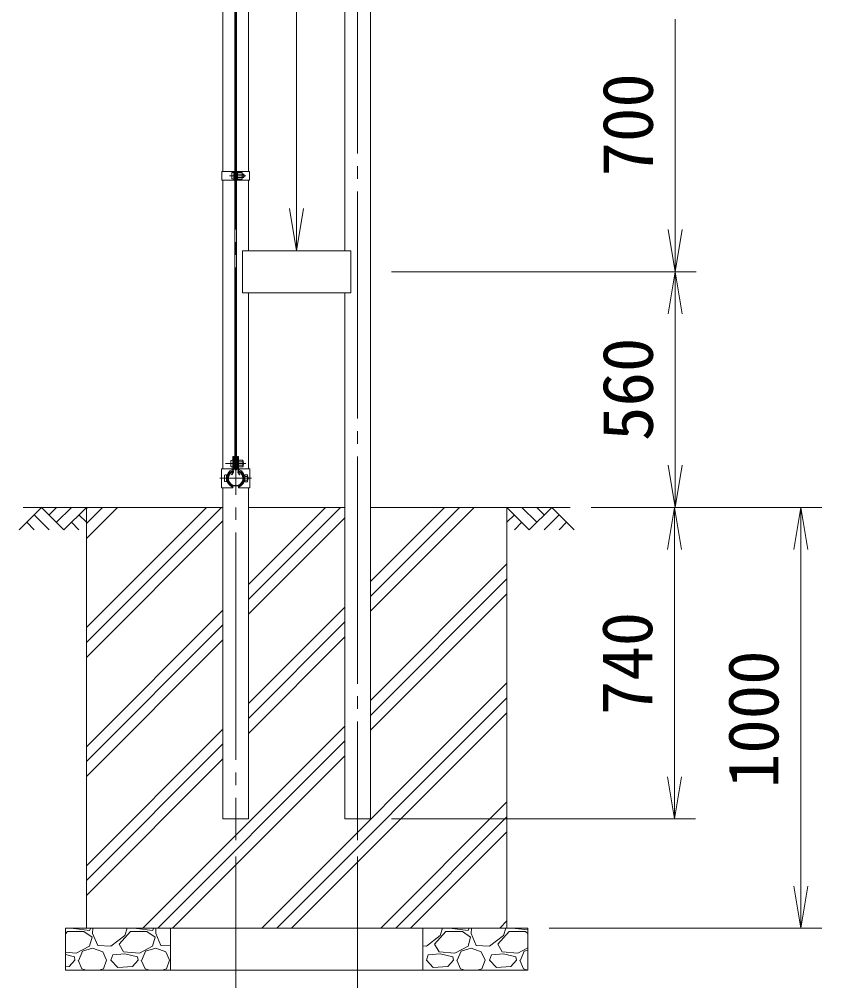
# Model space of a CAD drawing. Units: millimetres, scale not verified. Extents: x -10500 to 10500, y -7425 to 7425.
# Drawn here: x -3630 to -1722, y -3850 to -1565 of the extents above; entities that cross this region are included whole.
import ezdxf
from ezdxf.enums import TextEntityAlignment as Align

# ---------------------------------------------------------------- set-up
doc = ezdxf.new("R2010")
doc.units = ezdxf.units.MM
doc.header["$LTSCALE"] = 30
doc.linetypes.add('LONG_CHAIN', pattern=[21, 18, -1, 1, -1])
for name, color, linetype, lineweight in [('0-2_D-STR-TXT', 7, 'Continuous', 9), ('0-3_D-DCR-HCH', 7, 'Continuous', 9), ('0-4_D-STR1', 1, 'Continuous', 9), ('0-5_D-STR4', 7, 'Continuous', 9), ('0-6_D-BGD', 7, 'Continuous', 9), ('0-7_D-BMK', 2, 'LONG_CHAIN', 9), ('0-8_D-STR-DIM', 7, 'Continuous', 9), ('0-9_0', 7, 'Continuous', 9), ('0-A_D-STR3', 3, 'Continuous', 9)]:
    doc.layers.add(name, color=color, linetype=linetype, lineweight=lineweight)
doc.styles.add('ＭＳ ゴシック', font='')
doc.styles.get('ＭＳ ゴシック').set_extended_font_data('MS Gothic')

# ---------------------------------------------------------------- blocks, each defined once
blk = doc.blocks.new('_Open')
at = {"layer": '0-9_0'}
blk.add_line((-30, 5), (0, 0), dxfattribs=at)
blk.add_lwpolyline([(-30, -5), (0, 0), (-30, 0)], dxfattribs=at)

msp = doc.modelspace()

# ---------------------------------------------------------------- linework, layer by layer
at = {"layer": '0-2_D-STR-TXT'}
msp.add_line((-2970.52, 145.13), (-2970.52, -2113.05), dxfattribs=at)
at = {"layer": '0-3_D-DCR-HCH'}
for p, q in [((-3576.94, -2725.05), (-3630.16, -2778.26)), ((-3576.94, -2725.05), (-3523.73, -2778.26)), ((-3559.21, -2742.79), (-3541.47, -2725.05)), ((-3541.47, -2760.52), (-3506, -2725.05)), ((-3523.73, -2778.26), (-3470.52, -2725.05)), ((-3470.52, -2798.79), (-3396.78, -2725.05)), ((-3470.52, -2763.43), (-3432.14, -2725.05)), ((-3470.52, -3046.27), (-3149.29, -2725.05)), ((-3470.52, -2728.08), (-3467.49, -2725.05)), ((-3470.52, -3010.92), (-3184.65, -2725.05)), ((-3085.27, -2943.87), (-2866.45, -2725.05)), ((-3085.27, -2908.51), (-2901.81, -2725.05)), ((-2795.27, -2972.06), (-2548.25, -2725.05)), ((-2795.27, -2936.71), (-2583.61, -2725.05)), ((-2795.27, -2901.35), (-2618.96, -2725.05)), ((-2417.31, -2778.26), (-2470.52, -2725.05)), ((-2399.57, -2760.52), (-2435.05, -2725.05)), ((-2364.1, -2725.05), (-2417.31, -2778.26)), ((-2381.74, -2742.88), (-2399.57, -2725.05)), ((-2364.1, -2725.05), (-2310.88, -2778.26)), ((-3612.42, -2760.52), (-3594.6, -2778.26)), ((-3594.68, -2742.79), (-3559.04, -2778.26)), ((-3506, -2760.52), (-3488.18, -2778.26)), ((-3488.26, -2742.79), (-3470.52, -2760.44)), ((-3470.52, -3081.63), (-3145.77, -2756.88)), ((-3085.27, -2979.22), (-2855.77, -2749.72)), ((-2452.78, -2742.79), (-2470.52, -2760.44)), ((-2435.05, -2760.52), (-2452.86, -2778.26)), ((-2346.36, -2742.79), (-2382, -2778.26)), ((-2328.62, -2760.52), (-2346.44, -2778.26)), ((-2795.27, -3184.2), (-2470.52, -2859.45)), ((-2795.27, -3219.55), (-2470.52, -2894.8)), ((-2795.27, -3254.91), (-2470.52, -2930.16)), ((-3470.52, -3293.76), (-3145.77, -2969.01)), ((-3085.27, -3191.35), (-2855.77, -2961.85)), ((-3470.52, -3329.12), (-3145.77, -3004.37)), ((-3085.27, -3226.71), (-2855.77, -2997.21)), ((-3085.27, -3262.07), (-2855.77, -3032.56)), ((-3470.52, -3364.47), (-3145.77, -3039.72)), ((-3053.28, -3725.05), (-2470.52, -3142.29)), ((-3017.92, -3725.05), (-2470.52, -3177.65)), ((-2982.57, -3725.05), (-2470.52, -3213)), ((-3336.12, -3725.05), (-2855.77, -3244.7)), ((-3470.52, -3576.6), (-3145.77, -3251.85)), ((-3470.52, -3611.96), (-3145.77, -3287.21)), ((-3300.77, -3725.05), (-2855.77, -3280.05)), ((-3470.52, -3647.32), (-3145.77, -3322.57)), ((-3265.41, -3725.05), (-2855.77, -3315.41)), ((-2770.44, -3725.05), (-2470.52, -3425.13)), ((-2735.08, -3725.05), (-2470.52, -3460.49)), ((-2699.73, -3725.05), (-2470.52, -3495.84)), ((-2487.59, -3725.05), (-2470.52, -3707.98)), ((-3520.52, -3738.79), (-3515.57, -3733.29)), ((-3515.57, -3733.29), (-3476.57, -3733.29)), ((-3501.07, -3725.05), (-3500.57, -3725.79)), ((-3500.57, -3725.79), (-3463.07, -3730.29)), ((-3476.57, -3733.29), (-3457.07, -3746.79)), ((-3463.07, -3730.29), (-3460.16, -3725.05)), ((-3457.07, -3746.79), (-3463.07, -3767.79)), ((-3454.96, -3725.05), (-3455.57, -3737.79)), ((-3455.57, -3737.79), (-3443.57, -3766.29)), ((-3412.07, -3767.79), (-3379.07, -3742.29)), ((-3392.57, -3763.29), (-3365.57, -3733.29)), ((-3379.07, -3742.29), (-3373.55, -3725.05)), ((-3365.57, -3733.29), (-3326.57, -3733.29)), ((-3351.07, -3725.05), (-3350.57, -3725.79)), ((-3350.57, -3725.79), (-3313.07, -3730.29)), ((-3326.57, -3733.29), (-3307.07, -3746.79)), ((-3313.07, -3730.29), (-3310.16, -3725.05)), ((-3307.07, -3746.79), (-3313.07, -3767.79)), ((-3304.96, -3725.05), (-3305.57, -3737.79)), ((-3305.57, -3737.79), (-3293.57, -3766.29)), ((-2662.07, -3767.79), (-2629.07, -3742.29)), ((-2642.57, -3763.29), (-2615.57, -3733.29)), ((-2629.07, -3742.29), (-2623.55, -3725.05)), ((-2615.57, -3733.29), (-2576.57, -3733.29)), ((-2601.07, -3725.05), (-2600.57, -3725.79)), ((-2600.57, -3725.79), (-2563.07, -3730.29)), ((-2576.57, -3733.29), (-2557.07, -3746.79)), ((-2563.07, -3730.29), (-2560.16, -3725.05)), ((-2557.07, -3746.79), (-2563.07, -3767.79)), ((-2554.96, -3725.05), (-2555.57, -3737.79)), ((-2555.57, -3737.79), (-2543.57, -3766.29)), ((-2512.07, -3767.79), (-2479.07, -3742.29)), ((-2492.57, -3763.29), (-2465.57, -3733.29)), ((-2479.07, -3742.29), (-2473.55, -3725.05)), ((-2451.07, -3725.05), (-2450.57, -3725.79)), ((-2450.57, -3725.79), (-2420.52, -3729.4)), ((-3463.07, -3767.79), (-3494.57, -3784.29)), ((-3443.57, -3766.29), (-3412.07, -3767.79)), ((-3382.07, -3781.29), (-3392.57, -3763.29)), ((-3313.07, -3767.79), (-3344.57, -3784.29)), ((-3293.57, -3766.29), (-3270.52, -3767.39)), ((-2670.52, -3767.39), (-2662.07, -3767.79)), ((-2632.07, -3781.29), (-2642.57, -3763.29)), ((-2563.07, -3767.79), (-2594.57, -3784.29)), ((-2543.57, -3766.29), (-2512.07, -3767.79)), ((-2482.07, -3781.29), (-2492.57, -3763.29)), ((-3494.57, -3784.29), (-3520.52, -3782.22)), ((-3499.07, -3793.29), (-3520.52, -3787.93)), ((-3488.57, -3800.79), (-3479.57, -3779.79)), ((-3479.57, -3779.79), (-3455.57, -3772.29)), ((-3455.57, -3772.29), (-3431.57, -3781.29)), ((-3431.57, -3781.29), (-3422.57, -3800.79)), ((-3412.07, -3800.79), (-3407.57, -3788.79)), ((-3379.07, -3785.79), (-3407.57, -3788.79)), ((-3344.57, -3784.29), (-3382.07, -3781.29)), ((-3349.07, -3793.29), (-3379.07, -3785.79)), ((-3338.57, -3800.79), (-3329.57, -3779.79)), ((-3329.57, -3779.79), (-3305.57, -3772.29)), ((-3305.57, -3772.29), (-3281.57, -3781.29)), ((-3281.57, -3781.29), (-3272.57, -3800.79)), ((-2662.07, -3800.79), (-2657.57, -3788.79)), ((-2629.07, -3785.79), (-2657.57, -3788.79)), ((-2594.57, -3784.29), (-2632.07, -3781.29)), ((-2599.07, -3793.29), (-2629.07, -3785.79)), ((-2588.57, -3800.79), (-2579.57, -3779.79)), ((-2579.57, -3779.79), (-2555.57, -3772.29)), ((-2555.57, -3772.29), (-2531.57, -3781.29)), ((-2531.57, -3781.29), (-2522.57, -3800.79)), ((-2512.07, -3800.79), (-2507.57, -3788.79)), ((-2479.07, -3785.79), (-2507.57, -3788.79)), ((-2444.57, -3784.29), (-2482.07, -3781.29)), ((-2449.07, -3793.29), (-2479.07, -3785.79)), ((-2420.52, -3771.7), (-2444.57, -3784.29)), ((-2438.57, -3800.79), (-2429.57, -3779.79)), ((-2429.57, -3779.79), (-2420.52, -3776.97)), ((-3511.07, -3815.79), (-3520.52, -3816.61)), ((-3497.57, -3800.79), (-3511.07, -3815.79)), ((-3497.57, -3800.79), (-3499.07, -3793.29)), ((-3490.07, -3800.79), (-3481.07, -3821.79)), ((-3430.07, -3821.79), (-3422.57, -3800.79)), ((-3395.57, -3818.79), (-3412.07, -3800.79)), ((-3361.07, -3815.79), (-3395.57, -3818.79)), ((-3347.57, -3800.79), (-3361.07, -3815.79)), ((-3347.57, -3800.79), (-3349.07, -3793.29)), ((-3340.07, -3800.79), (-3331.07, -3821.79)), ((-3280.07, -3821.79), (-3272.57, -3800.79)), ((-2645.57, -3818.79), (-2662.07, -3800.79)), ((-2611.07, -3815.79), (-2645.57, -3818.79)), ((-2597.57, -3800.79), (-2611.07, -3815.79)), ((-2597.57, -3800.79), (-2599.07, -3793.29)), ((-2590.07, -3800.79), (-2581.07, -3821.79)), ((-2530.07, -3821.79), (-2522.57, -3800.79)), ((-2495.57, -3818.79), (-2512.07, -3800.79)), ((-2461.07, -3815.79), (-2495.57, -3818.79)), ((-2447.57, -3800.79), (-2461.07, -3815.79)), ((-2447.57, -3800.79), (-2449.07, -3793.29)), ((-2440.07, -3800.79), (-2431.07, -3821.79)), ((-3508.07, -3824.79), (-3508.67, -3825.05)), ((-3507.3, -3825.05), (-3508.07, -3824.79)), ((-3481.07, -3821.79), (-3470, -3825.05)), ((-3441.14, -3825.05), (-3430.07, -3821.79)), ((-3419.57, -3824.79), (-3419.85, -3825.05)), ((-3416.5, -3825.05), (-3419.57, -3824.79)), ((-3358.07, -3824.79), (-3358.67, -3825.05)), ((-3357.3, -3825.05), (-3358.07, -3824.79)), ((-3331.07, -3821.79), (-3320, -3825.05)), ((-3291.14, -3825.05), (-3280.07, -3821.79)), ((-2669.57, -3824.79), (-2669.85, -3825.05)), ((-2666.5, -3825.05), (-2669.57, -3824.79)), ((-2608.07, -3824.79), (-2608.67, -3825.05)), ((-2607.3, -3825.05), (-2608.07, -3824.79)), ((-2581.07, -3821.79), (-2570, -3825.05)), ((-2541.14, -3825.05), (-2530.07, -3821.79)), ((-2519.57, -3824.79), (-2519.85, -3825.05)), ((-2516.5, -3825.05), (-2519.57, -3824.79)), ((-2458.07, -3824.79), (-2458.67, -3825.05)), ((-2457.3, -3825.05), (-2458.07, -3824.79)), ((-2431.07, -3821.79), (-2420.52, -3824.9))]:
    msp.add_line(p, q, dxfattribs=at)
for points in [[(-2470.52, -2725.05), (-2795.27, -2725.05), (-2795.27, -3465.05), (-2855.77, -3465.05), (-2855.77, -2725.05), (-3085.27, -2725.05), (-3085.27, -3465.05), (-3145.77, -3465.05), (-3145.77, -2725.05), (-3470.52, -2725.05), (-3470.52, -3725.05), (-2470.52, -3725.05)], [(-3270.52, -3725.05), (-3520.52, -3725.05), (-3520.52, -3825.05), (-3270.52, -3825.05)], [(-2420.52, -3825.05), (-2420.52, -3725.05), (-2670.52, -3725.05), (-2670.52, -3825.05)]]:
    msp.add_lwpolyline(points, close=True, dxfattribs=at)
msp.add_lwpolyline([(-2465.57, -3733.29), (-2426.57, -3733.29), (-2420.52, -3737.48)], dxfattribs=at)
at = {"layer": '0-4_D-STR1'}
for p, q in [((-3145.77, -1926.55), (-3145.77, -1210.55)), ((-3085.27, -1515.05), (-3085.27, -1926.55)), ((-2855.77, -2115.05), (-2855.77, -1515.05)), ((-3145.77, -2633.5), (-3145.77, -1947.55)), ((-3085.27, -1947.55), (-3085.27, -2115.05)), ((-2841.52, -2115.05), (-3099.52, -2115.05)), ((-3099.52, -2115.05), (-3099.52, -2215.05)), ((-2841.52, -2115.05), (-2841.52, -2215.05)), ((-2841.52, -2215.05), (-3099.52, -2215.05)), ((-3085.27, -2215.05), (-3085.27, -2633.5)), ((-3122.19, -2640.67), (-3125.7, -2646.75)), ((-3125.7, -2646.75), (-3124.31, -2647.55)), ((-3120.8, -2641.47), (-3124.31, -2647.55)), ((-3110.24, -2641.47), (-3106.73, -2647.55)), ((-3108.85, -2640.67), (-3105.34, -2646.75)), ((-3105.34, -2646.75), (-3106.73, -2647.55)), ((-3085.27, -2678.5), (-3085.27, -3465.05))]:
    msp.add_line(p, q, dxfattribs=at)
for points in [[(-2795.27, 1746.95), (-2795.27, -3465.05), (-2855.77, -3465.05), (-2855.77, -2215.05)], [(-3085.27, -3465.05), (-3145.77, -3465.05), (-3145.77, -2678.5)]]:
    msp.add_lwpolyline(points, dxfattribs=at)
for centre, radius, start, end in [((-3115.52, -2656), 19.05, 114.32478, 65.67522), ((-3115.52, -2656), 17.45, 114.32478, 65.67522), ((-3122.54, -2640.47), 2, 330, 114.32478), ((-3122.54, -2640.47), 0.401, 330, 114.32478), ((-3108.5, -2640.47), 2, 65.67522, 210), ((-3108.5, -2640.47), 0.401, 65.67522, 210)]:
    msp.add_arc(centre, radius, start, end, dxfattribs=at)
at = {"layer": '0-5_D-STR4'}
for p, q in [((-2855.77, -2725.05), (-3085.27, -2725.05)), ((-2470.52, -2725.05), (-2795.27, -2725.05)), ((-2470.52, -3725.05), (-2470.52, -2725.05)), ((-3520.52, -3725.05), (-2420.52, -3725.05)), ((-3520.52, -3725.05), (-3520.52, -3825.05)), ((-2420.52, -3725.05), (-2420.52, -3825.05)), ((-3520.52, -3825.05), (-2420.52, -3825.05))]:
    msp.add_line(p, q, dxfattribs=at)
msp.add_lwpolyline([(-3145.77, -2725.05), (-3470.52, -2725.05), (-3470.52, -3725.05)], dxfattribs=at)
at = {"layer": '0-6_D-BGD'}
for p, q in [((-3620.52, -2725.05), (-3470.52, -2725.05)), ((-2320.52, -2725.05), (-2470.52, -2725.05))]:
    msp.add_line(p, q, dxfattribs=at)
at = {"layer": '0-7_D-BMK'}
for p, q in [((-3115.52, 2254.95), (-3115.52, -3516.05)), ((-2825.52, 1805.95), (-2825.52, -3516.05)), ((-3130.07, -1937.05), (-3091.47, -1937.05)), ((-3139.96, -2621), (-3091.08, -2621)), ((-3153.49, -2656), (-3077.55, -2656))]:
    msp.add_line(p, q, dxfattribs=at)
at = {"layer": '0-8_D-STR-DIM'}
for p, q in [((-2070.66, -1565.05), (-2070.66, -2065.05)), ((-2745.27, -2165.05), (-2020.66, -2165.05)), ((-2745.27, -2165.05), (-2020.66, -2165.05)), ((-2070.66, -2625.05), (-2070.66, -2265.05)), ((-2270.52, -2725.05), (-2021.97, -2725.05)), ((-2270.52, -2725.05), (-2020.66, -2725.05)), ((-2270.52, -2725.05), (-1721.97, -2725.05)), ((-2071.97, -3365.05), (-2071.97, -2825.05)), ((-1771.97, -2825.05), (-1771.97, -3625.05)), ((-2745.27, -3465.05), (-2021.97, -3465.05)), ((-3115.52, -3555.05), (-3115.52, -4275.05)), ((-2825.52, -3555.05), (-2825.52, -4275.05)), ((-2370.52, -3725.05), (-1721.97, -3725.05))]:
    msp.add_line(p, q, dxfattribs=at)
at = {"layer": '0-A_D-STR3'}
for p, q in [((-3117.77, 235.9), (-3117.77, -2636)), ((-3113.27, 235.9), (-3113.27, -2636)), ((-3148.07, -1926.55), (-3148.07, -1947.55)), ((-3117.77, -1926.55), (-3148.07, -1926.55)), ((-3124.87, -1930.55), (-3124.87, -1943.55)), ((-3120.07, -1926.55), (-3120.07, -1947.55)), ((-3120.07, -1929.05), (-3120.07, -1945.05)), ((-3113.27, -1926.55), (-3082.97, -1926.55)), ((-3110.97, -1926.55), (-3110.97, -1947.55)), ((-3100.97, -1928.95), (-3110.97, -1928.95)), ((-3110.97, -1928.95), (-3110.97, -1945.15)), ((-3100.97, -1933), (-3110.97, -1933)), ((-3100.97, -1941.1), (-3110.97, -1941.1)), ((-3099.97, -1930.81), (-3099.97, -1943.16)), ((-3099.97, -1933.05), (-3096.07, -1933.05)), ((-3099.97, -1933.73), (-3095.75, -1933.73)), ((-3099.97, -1940.37), (-3095.75, -1940.37)), ((-3099.97, -1941.05), (-3096.07, -1941.05)), ((-3096.07, -1933.05), (-3096.07, -1941.05)), ((-3082.97, -1926.55), (-3082.97, -1947.55)), ((-3117.77, -1947.55), (-3148.07, -1947.55)), ((-3113.27, -1947.55), (-3082.97, -1947.55)), ((-3100.97, -1945.15), (-3110.97, -1945.15)), ((-3122.02, -2604), (-3122.02, -2633.57)), ((-3122.02, -2604), (-3119.72, -2604)), ((-3119.72, -2604), (-3119.72, -2633.57)), ((-3111.32, -2604), (-3111.32, -2633.57)), ((-3111.32, -2604), (-3109.02, -2604)), ((-3109.02, -2604), (-3109.02, -2633.57)), ((-3126.82, -2614.5), (-3126.82, -2627.5)), ((-3118.02, -2615.68), (-3119.72, -2615.68)), ((-3118.02, -2626.32), (-3119.72, -2626.32)), ((-3118.02, -2615.68), (-3118.02, -2626.32)), ((-3118.02, -2617), (-3117.77, -2617)), ((-3118.02, -2625), (-3117.77, -2625)), ((-3113.27, -2617), (-3111.32, -2617)), ((-3113.27, -2625), (-3111.32, -2625)), ((-3099.02, -2612.9), (-3109.02, -2612.9)), ((-3099.02, -2616.95), (-3109.02, -2616.95)), ((-3109.02, -2617), (-3108.82, -2617)), ((-3109.02, -2625), (-3108.82, -2625)), ((-3099.02, -2625.05), (-3109.02, -2625.05)), ((-3098.02, -2614.77), (-3098.02, -2627.11)), ((-3098.02, -2617), (-3098.02, -2625)), ((-3098.02, -2617.68), (-3097.7, -2617.68)), ((-3098.02, -2624.32), (-3097.7, -2624.32)), ((-3149.17, -2633.5), (-3122.02, -2633.5)), ((-3149.17, -2633.5), (-3149.17, -2678.5)), ((-3142.32, -2649.5), (-3142.32, -2662.5)), ((-3137.52, -2648), (-3137.52, -2664)), ((-3117.77, -2636), (-3113.27, -2636)), ((-3099.02, -2629.1), (-3109.02, -2629.1)), ((-3109.02, -2633.5), (-3081.87, -2633.5)), ((-3088.02, -2647.9), (-3093.52, -2647.9)), ((-3093.52, -2647.9), (-3093.52, -2664.1)), ((-3087.02, -2649.76), (-3087.02, -2662.11)), ((-3081.87, -2633.5), (-3081.87, -2678.5)), ((-3137.15, -2652), (-3137.52, -2652)), ((-3137.15, -2660), (-3137.52, -2660)), ((-3093.52, -2652), (-3093.89, -2652)), ((-3093.52, -2660), (-3093.89, -2660)), ((-3088.02, -2651.95), (-3093.52, -2651.95)), ((-3088.02, -2660.05), (-3093.52, -2660.05)), ((-3088.02, -2664.1), (-3093.52, -2664.1)), ((-3087.02, -2652), (-3086.52, -2652)), ((-3087.02, -2652), (-3086.52, -2652)), ((-3087.02, -2652.68), (-3086.2, -2652.68)), ((-3087.02, -2659.32), (-3086.2, -2659.32)), ((-3087.02, -2660), (-3086.52, -2660)), ((-3087.02, -2660), (-3086.52, -2660)), ((-3086.52, -2652), (-3086.52, -2660)), ((-3149.17, -2678.5), (-3122.22, -2678.5)), ((-3122.22, -2674.52), (-3123, -2676.69)), ((-3122.22, -2674.52), (-3122.22, -2678.5)), ((-3108.82, -2674.52), (-3108.82, -2678.5)), ((-3108.82, -2674.52), (-3108.04, -2676.69)), ((-3108.82, -2678.5), (-3081.87, -2678.5))]:
    msp.add_line(p, q, dxfattribs=at)
for centre, radius, start, end in [((-3102.51, -1930.97), 2.54, 307.21089, 52.78911), ((-3108.67, -1937.05), 8.7, 332.26063, 27.73937), ((-3102.52, -1943.12), 2.55, 307.42505, 52.57495), ((-3103.57, -1937.05), 8.5, 331.92751, 28.07249), ((-3100.56, -2614.92), 2.54, 307.21089, 52.78911), ((-3106.72, -2621), 8.7, 332.26063, 27.73937), ((-3100.57, -2627.07), 2.55, 307.42505, 52.57495), ((-3105.52, -2621), 8.5, 331.92751, 28.07249), ((-3115.52, -2656), 22, 110.1633, 250.11694), ((-3115.52, -2656), 19.7, 109.83718, 250.11694), ((-3124.02, -2633.57), 2, 297.27961, 0), ((-3124.02, -2633.57), 4.3, 294.96438, 0), ((-3107.02, -2633.57), 4.3, 180, 245.03562), ((-3107.02, -2633.57), 2, 180, 242.72039), ((-3115.52, -2656), 19.7, 289.88306, 70.16282), ((-3115.52, -2656), 22, 289.88306, 69.8367), ((-3089.56, -2649.92), 2.54, 307.21089, 52.78911), ((-3095.72, -2656), 8.7, 332.26063, 27.73937), ((-3089.57, -2662.07), 2.55, 307.42505, 52.57495), ((-3094.02, -2656), 8.5, 331.92751, 28.07249)]:
    msp.add_arc(centre, radius, start, end, dxfattribs=at)
for centre, start_param, end_param in [((-3120.07, -1930.55), 1.5707963, 3.1415927), ((-3120.07, -1943.55), 3.1415927, 4.712389), ((-3122.02, -2614.5), 1.5707963, 3.1415927), ((-3122.02, -2627.5), 3.1415927, 4.712389), ((-3137.52, -2649.5), 1.5707963, 3.1415927), ((-3137.52, -2662.5), 3.1415927, 4.712389)]:
    msp.add_ellipse(centre, major_axis=(4.8, 0), ratio=0.3125, start_param=start_param, end_param=end_param, dxfattribs=at)

# ---------------------------------------------------------------- block references
at = {"layer": '0-2_D-STR-TXT', "xscale": 3.333333, "yscale": 3.333333, "rotation": 270}
msp.add_blockref('_Open', (-2970.52, -2115.05), dxfattribs=at)
at = {"layer": '0-8_D-STR-DIM', "xscale": 3.333333, "yscale": 3.333333}
for p, rotation in [((-2070.66, -2165.05), 270), ((-2070.66, -2165.05), 90), ((-2070.66, -2725.05), 270), ((-2071.97, -2725.05), 90), ((-1771.97, -2725.05), 90), ((-2071.97, -3465.05), 270), ((-1771.97, -3725.05), 270)]:
    msp.add_blockref('_Open', p, dxfattribs=dict(at, rotation=rotation))

# ---------------------------------------------------------------- texts
at = {"layer": '0-8_D-STR-DIM', "style": 'ＭＳ ゴシック'}
for s, p in [('700', (-2087.53, -1938.8)), ('560', (-2087.53, -2567.24)), ('740', (-2088.84, -3218.8)), ('1000', (-1788.84, -3392.3))]:
    msp.add_text(s, height=120.3, rotation=90, dxfattribs=at).set_placement(p, align=Align.BOTTOM_LEFT)

doc.saveas('drawing.dxf')
